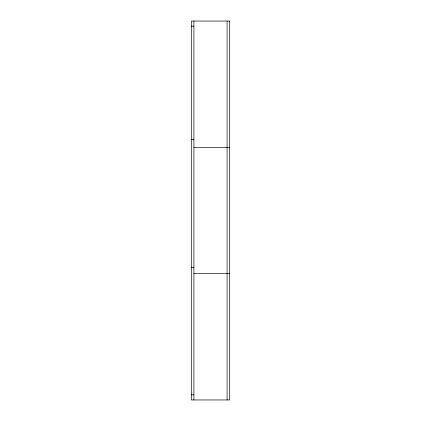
<?xml version="1.0" encoding="UTF-8"?>
<svg xmlns="http://www.w3.org/2000/svg" width="421" height="421" viewBox="0 0 421 421"><rect width="100%" height="100%" fill="white"/><g stroke="black" fill="none" stroke-linecap="round" stroke-linejoin="round"><path stroke-width="0.63" d="M191.366 26.155L193.913 26.155M191.366 139.693L193.913 139.693M193.913 147.35L229.634 147.35M191.366 267.272L193.913 267.272M193.913 273.65L229.634 273.65M191.366 394.845L193.913 394.845M227.087 21.05L227.087 399.95M193.913 21.05L193.913 399.95M229.634 21.05L191.366 21.05L191.366 399.95L229.634 399.95L229.634 21.05"/></g></svg>
